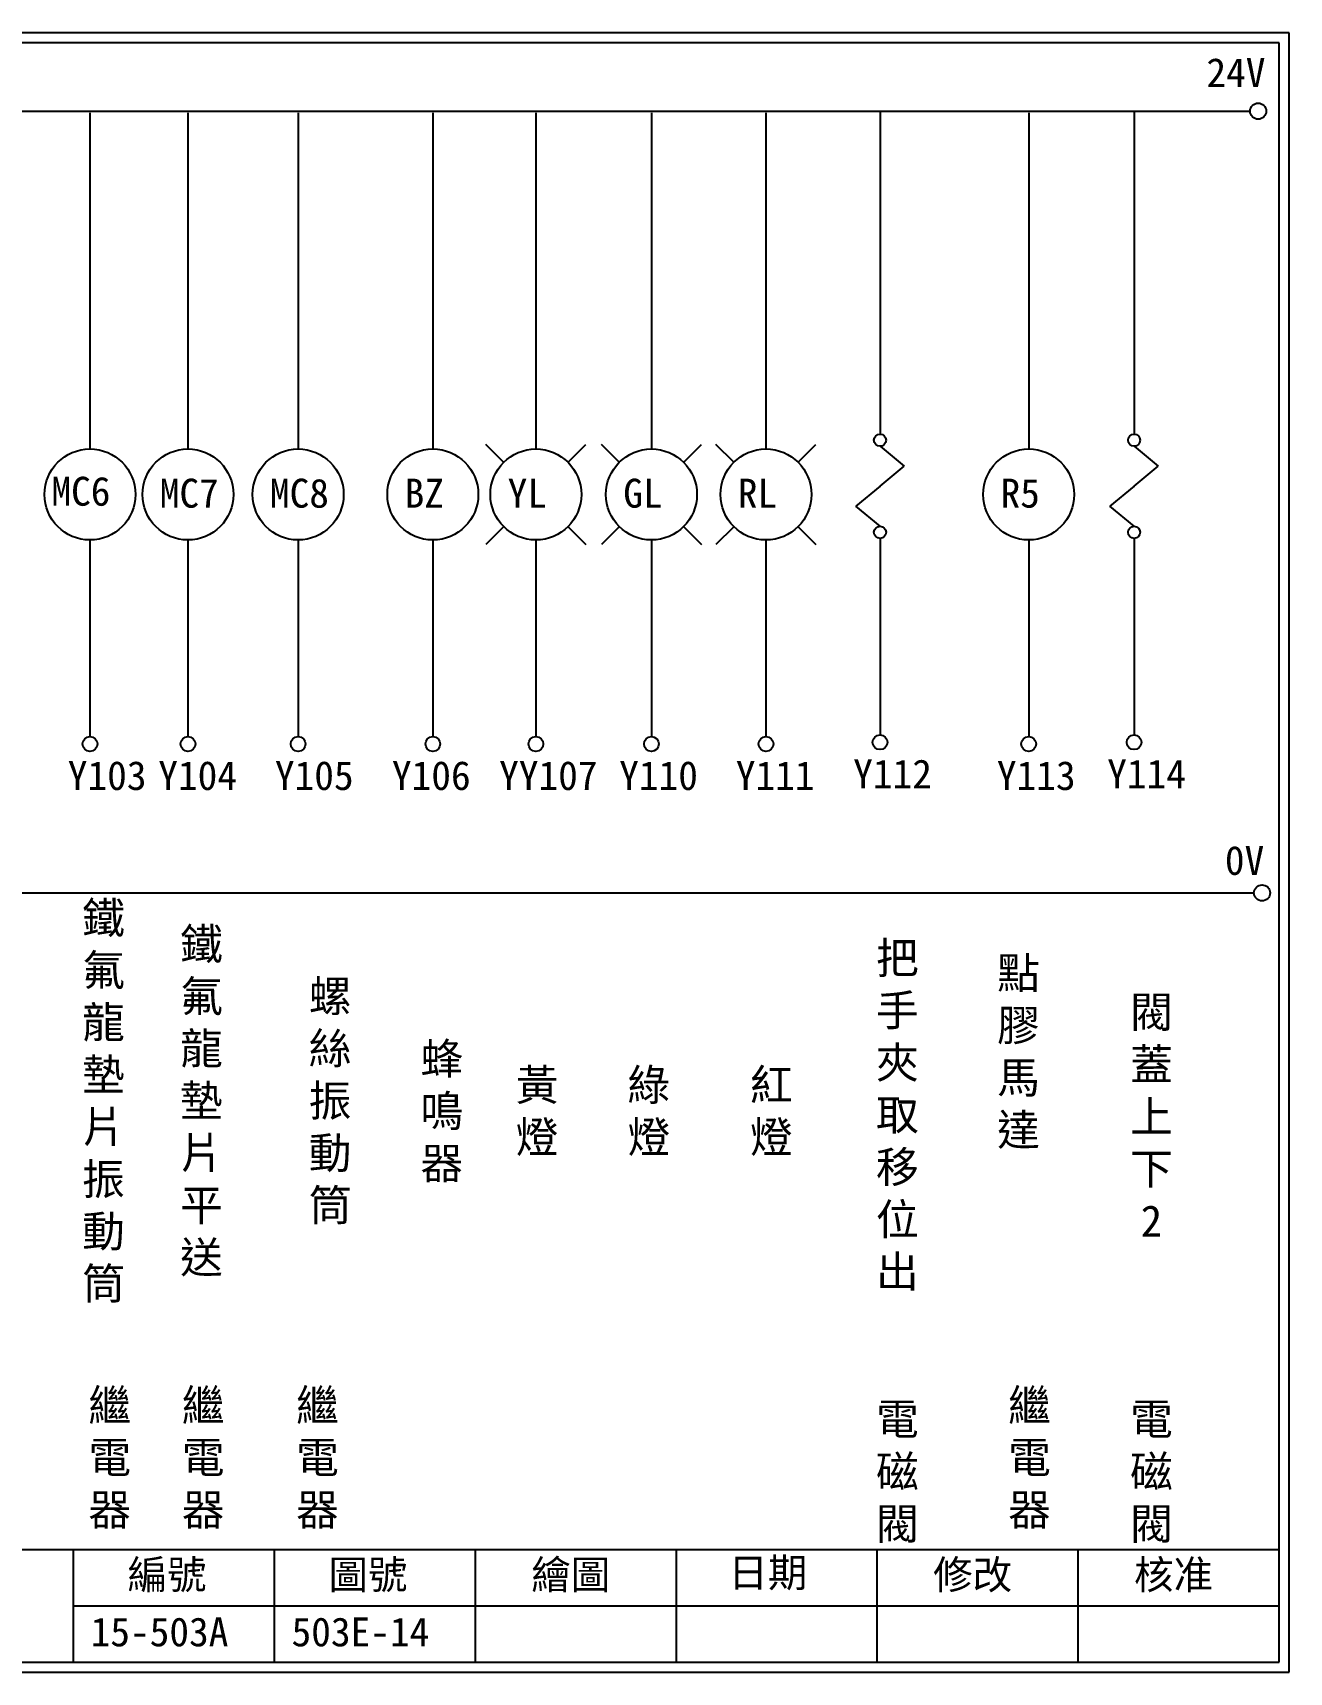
# Model space of a CAD drawing. Extents: x 926 to 1213, y 3 to 207.
# Drawn here: x 1056.4 to 1212.7, y 3 to 207 of the extents above; entities that cross this region are included whole.
import ezdxf

# ---------------------------------------------------------------- set-up
doc = ezdxf.new("R2010")
doc.units = 0
doc.layers.get('0').update_dxf_attribs({"linetype": 'CONTINUOUS'})
doc.layers.add('圖框層', color=7, linetype='CONTINUOUS')
doc.layers.add('標尺寸層', color=3, linetype='CONTINUOUS')
doc.styles.add('CNS', font='romanc.shx', dxfattribs={"bigfont": 'chineset.shx'})
doc.styles.add('STSL', font='kaiu.ttf')

msp = doc.modelspace()

# ---------------------------------------------------------------- linework, layer by layer
for centre in [(1208.88, 197.22), (1209.36, 99.96)]:
    msp.add_circle(centre, 1)
at = {"layer": '圖框層', "color": 7}
for p, q in [((1212.74, 206.97), (925.74, 206.97)), ((1212.74, 3), (1212.74, 206.97)), ((1211.49, 205.72), (926.99, 205.72)), ((1211.49, 4.25), (1211.49, 205.72)), ((926.99, 18.25), (1211.49, 18.25)), ((1061.49, 4.25), (1061.49, 18.25)), ((1086.49, 4.25), (1086.49, 18.25)), ((1111.49, 4.25), (1111.49, 18.25)), ((1136.49, 4.25), (1136.49, 18.25)), ((1161.49, 4.25), (1161.49, 18.25)), ((1186.49, 4.25), (1186.49, 18.25)), ((1061.49, 11.25), (1211.49, 11.25)), ((926.99, 4.25), (1211.49, 4.25)), ((925.74, 3), (1212.74, 3))]:
    msp.add_line(p, q, dxfattribs=at)
at = {"layer": '標尺寸層', "color": 7}
for p, q in [((930.28, 197.22), (1207.88, 197.22)), ((1063.53, 197.02), (1063.53, 155.19)), ((1075.72, 197.02), (1075.72, 155.19)), ((1089.43, 197.02), (1089.43, 155.19)), ((1106.19, 197.02), (1106.19, 155.19)), ((1106.19, 197.02), (1106.19, 155.19)), ((1119.01, 197.02), (1119.01, 155.19)), ((1133.39, 197.02), (1133.39, 155.19)), ((1147.64, 197.02), (1147.64, 155.19)), ((1161.83, 197.22), (1161.83, 157.03)), ((1180.33, 197.02), (1180.33, 155.19)), ((1193.44, 197.22), (1193.44, 157.03)), ((1161.83, 155.53), (1164.83, 153.04)), ((1193.44, 155.53), (1196.44, 153.04)), ((1161.83, 150.55), (1164.83, 153.04)), ((1193.44, 150.55), (1196.44, 153.04)), ((1161.83, 150.55), (1158.82, 148.06)), ((1193.44, 150.55), (1190.44, 148.06)), ((1161.83, 145.57), (1158.82, 148.06)), ((1193.44, 145.57), (1190.44, 148.06)), ((1063.53, 143.86), (1063.53, 119.41)), ((1075.72, 143.86), (1075.72, 119.41)), ((1089.43, 143.86), (1089.43, 119.41)), ((1106.19, 143.86), (1106.19, 119.41)), ((1119.01, 143.86), (1119.01, 119.41)), ((1133.39, 143.86), (1133.39, 119.41)), ((1147.64, 143.86), (1147.64, 119.41)), ((1161.83, 144.07), (1161.83, 119.62)), ((1180.33, 143.86), (1180.33, 119.41)), ((1193.44, 144.07), (1193.44, 119.62)), ((930.49, 99.96), (1208.36, 99.96))]:
    msp.add_line(p, q, dxfattribs=at)
at = {"layer": '標尺寸層'}
for p, q in [((1115, 153.53), (1112.78, 155.75)), ((1123.01, 153.53), (1125.23, 155.75)), ((1129.39, 153.53), (1127.17, 155.75)), ((1137.4, 153.53), (1139.62, 155.75)), ((1143.63, 153.53), (1141.41, 155.75)), ((1151.64, 153.53), (1153.86, 155.75)), ((1115, 145.52), (1112.78, 143.3)), ((1123.01, 145.52), (1125.23, 143.3)), ((1129.39, 145.52), (1127.17, 143.3)), ((1137.4, 145.52), (1139.62, 143.3)), ((1143.63, 145.52), (1141.41, 143.3)), ((1151.64, 145.52), (1153.86, 143.3))]:
    msp.add_line(p, q, dxfattribs=at)
at = {"layer": '標尺寸層', "color": 7}
for centre, radius in [((1063.53, 149.53), 5.66), ((1075.72, 149.53), 5.66), ((1089.43, 149.53), 5.66), ((1106.19, 149.53), 5.66), ((1119.01, 149.53), 5.66), ((1133.39, 149.53), 5.66), ((1147.64, 149.53), 5.66), ((1161.83, 156.28), 0.751), ((1180.33, 149.53), 5.66), ((1193.44, 156.28), 0.751), ((1161.83, 144.82), 0.751), ((1193.44, 144.82), 0.751), ((1063.53, 118.49), 0.92), ((1075.72, 118.49), 0.92), ((1089.43, 118.49), 0.92), ((1106.19, 118.49), 0.92), ((1119.01, 118.49), 0.92), ((1133.39, 118.49), 0.92), ((1147.64, 118.49), 0.92), ((1161.83, 118.7), 0.92), ((1180.33, 118.49), 0.92), ((1193.44, 118.7), 0.92)]:
    msp.add_circle(centre, radius, dxfattribs=at)

# ---------------------------------------------------------------- texts
at = {"layer": '圖框層', "color": 4, "style": 'STSL'}
for s, p in [('24V', (1202.44, 200.22)), ('MC6', (1058.73, 148.13)), ('MC7', (1072.21, 147.89)), ('MC8', (1085.92, 147.89)), ('BZ', (1102.68, 147.89)), ('YL', (1115.5, 147.89)), ('GL', (1129.89, 147.89)), ('RL', (1144.13, 147.89)), ('R5', (1176.82, 147.89)), ('Y103', (1060.77, 112.76)), ('Y104', (1072.03, 112.76)), ('Y105', (1086.54, 112.76)), ('Y106', (1101.1, 112.76)), ('YY107', (1114.44, 112.76)), ('Y110', (1129.38, 112.76)), ('Y111', (1143.89, 112.76)), ('Y112', (1158.49, 112.96)), ('Y113', (1176.37, 112.76)), ('Y114', (1190.1, 112.96)), ('0V', (1204.74, 102.2)), ('編號', (1068.21, 13.34)), ('圖號', (1093.21, 13.34)), ('繪圖', (1118.44, 13.34)), ('日期', (1142.96, 13.59)), ('修改', (1168.44, 13.34)), ('核准', (1193.44, 13.34)), ('15-503A', (1063.61, 6.22)), ('503E-14', (1088.61, 6.22))]:
    msp.add_text(s, height=3.6, dxfattribs=at).set_placement(p)
at = {"layer": '標尺寸層', "color": 7, "char_height": 3.9, "width": 2.8481, "attachment_point": 5, "style": 'CNS'}
for s, insert in [('{\\fDFKai-SB|b0|i0|c136|p65;鐵氟龍墊片振動筒}', (1065.21, 73.89)), ('{\\fDFKai-SB|b0|i0|c136|p65;鐵氟龍墊片平送}', (1077.4, 73.89)), ('{\\fDFKai-SB|b0|i0|c136|p65;把手夾取移位出}', (1163.99, 72.14)), ('{\\fDFKai-SB|b0|i0|c136|p65;點膠馬達}', (1179.06, 80.02)), ('{\\fDFKai-SB|b0|i0|c136|p65;螺絲振動筒}', (1093.41, 73.89)), ('{\\fDFKai-SB|b0|i0|c136|p65;閥蓋上下2}', (1195.6, 72.14)), ('{\\fDFKai-SB|b0|i0|c136|p65;蜂鳴器}', (1107.31, 72.62)), ('{\\fDFKai-SB|b0|i0|c136|p65;黃燈}', (1119.16, 72.62)), ('{\\fDFKai-SB|b0|i0|c136|p65;綠燈}', (1133.08, 72.62)), ('{\\fDFKai-SB|b0|i0|c136|p65;紅燈}', (1148.31, 72.62)), ('{\\fDFKai-SB|b0|i0|c136|p65;繼電器}', (1065.99, 29.51)), ('{\\fDFKai-SB|b0|i0|c136|p65;繼電器}', (1077.62, 29.51)), ('{\\fDFKai-SB|b0|i0|c136|p65;繼電器}', (1091.84, 29.51)), ('{\\fDFKai-SB|b0|i0|c136|p65;電磁閥}', (1163.99, 27.76)), ('{\\fDFKai-SB|b0|i0|c136|p65;繼電器}', (1180.43, 29.51)), ('{\\fDFKai-SB|b0|i0|c136|p65;電磁閥}', (1195.6, 27.76))]:
    msp.add_mtext(s, dxfattribs=dict(at, insert=insert))

doc.saveas('drawing.dxf')
